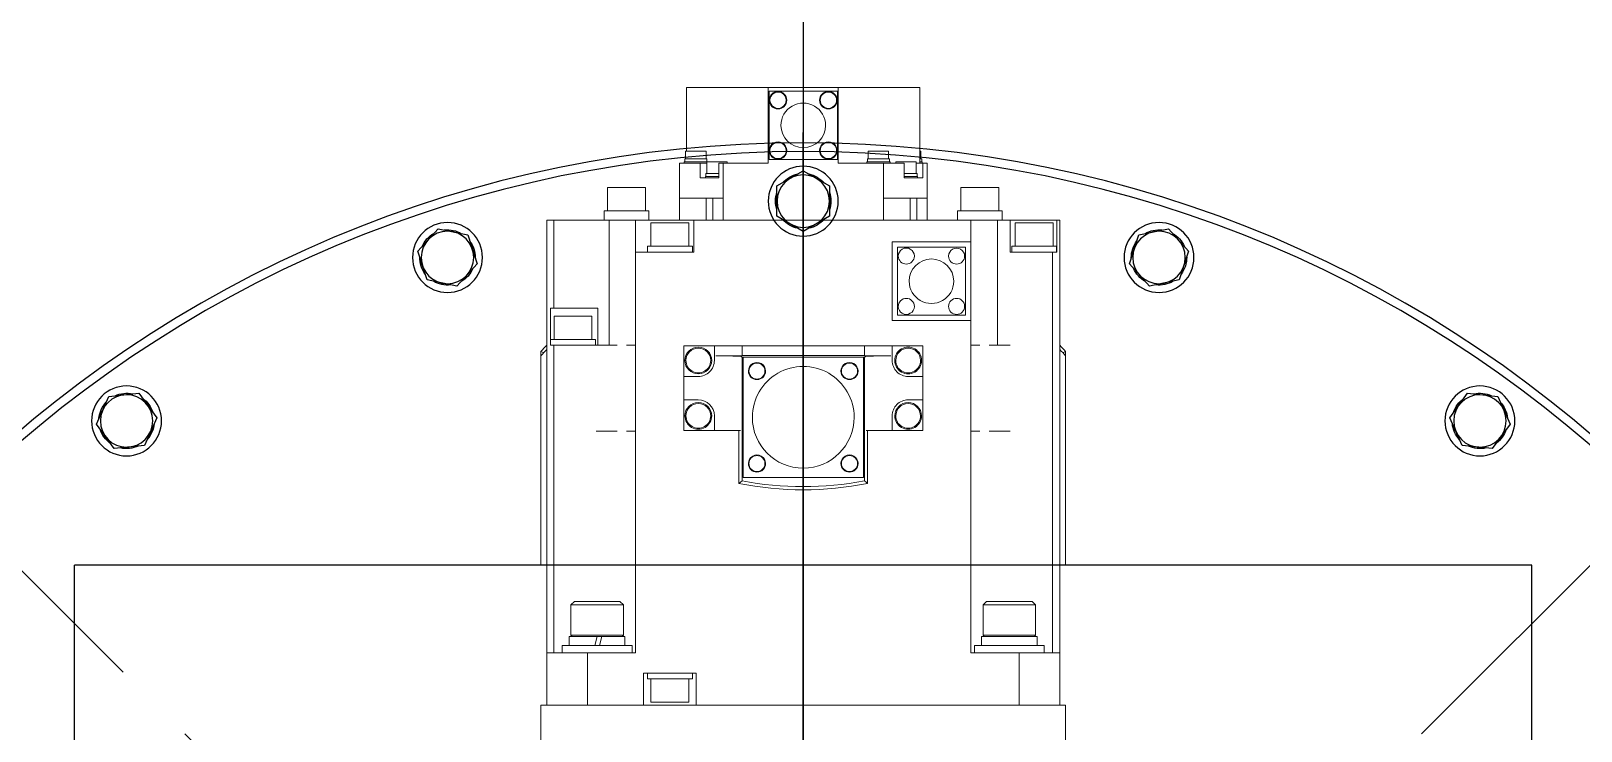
# Model space of a CAD drawing. Header units: millimetres. Extents: x 163705 to 1616509, y 81827 to 302547.
# Drawn here: x 597040 to 597571, y 153304 to 153544 of the extents above; entities that cross this region are included whole.
import ezdxf

# ---------------------------------------------------------------- set-up
doc = ezdxf.new("R2010")
doc.units = ezdxf.units.MM
doc.header["$LTSCALE"] = 10
doc.linetypes.add('ACAD_ISO02W100', pattern=[15, 12, -3])
for name, color, linetype, lineweight in [('1-文本', 4, 'Continuous', 0), ('1-标注', 3, 'Continuous', 0), ('1-虚线', 8, 'ACAD_ISO02W100', 0)]:
    doc.layers.add(name, color=color, linetype=linetype, lineweight=lineweight)

# ---------------------------------------------------------------- blocks, each defined once
blk = doc.blocks.new('A$Cf96f6bcf')
at = {"layer": '1-文本', "lineweight": -2}
blk.add_lwpolyline([(-15.9, 8.89), (-21.09, -0.11), (-15.9, -9.11), (-5.51, -9.11), (-0.31, -0.11), (-5.51, 8.89)], close=True, dxfattribs=at)
blk.add_circle((-10.7, -0.11), 12, dxfattribs=at)
for start, end in [(131.3283, 168.6717), (71.3283, 108.6717), (11.3283, 48.6717), (191.3283, 228.6717), (311.3283, 348.6717), (251.3283, 288.6717)]:
    blk.add_arc((-10.7, -0.11), 9.5, start, end, dxfattribs=at)
blk = doc.blocks.new('*X42')
at = {"layer": '1-文本', "lineweight": -2}
blk.add_circle((0, 0), 9, dxfattribs=at)
at = {"layer": '1-文本', "lineweight": -2, "rotation": 341.9999999999995}
blk.add_blockref('A$Cf96f6bcf', (10.21, -3.2), dxfattribs=at)
blk = doc.blocks.new('*X41')
at = {"layer": '1-文本', "lineweight": -2}
for p, rotation in [((7305.29, -26873.96), 233.9999999999996), ((7361.39, -26984.07), 215.9999999999996), ((7380.73, -27106.14), 197.9999999999996), ((7361.39, -27228.2), 180), ((7305.29, -27338.31), 161.9999999999997)]:
    blk.add_blockref('*X42', p, dxfattribs=dict(at, rotation=rotation))
blk = doc.blocks.new('*X51')
at = {"ltscale": 2}
blk.add_line((83, 0), (418.5, 0), dxfattribs=at)
blk = doc.blocks.new('A$C2352ff67')
at = {"layer": '1-文本', "lineweight": -2}
for p, q in [((1967.18, 850.01), (2387.18, 850.01)), ((2387.18, 850.01), (2387.18, 349.99)), ((1967.18, 349.99), (2387.18, 349.99))]:
    blk.add_line(p, q, dxfattribs=at)
for radius in [415, 412]:
    blk.add_circle((2117.18, 600), radius, dxfattribs=at)
at = {"layer": '1-标注'}
for points in [[(2325.98, 690), (2339.18, 690), (2339.18, 688.97), (2339.18, 686.05), (2339.18, 681.67), (2339.18, 676.5), (2339.18, 523.5), (2339.18, 518.33), (2339.18, 513.95), (2339.18, 511.03), (2339.18, 510), (2325.98, 510, -0.414705), (2324.19, 511.8), (2324.19, 512.69), (2324.19, 515.22), (2324.19, 519.02), (2324.19, 523.5), (2324.19, 676.5), (2324.19, 680.98), (2324.19, 684.77), (2324.19, 687.31), (2324.19, 688.2, -0.414443)], [(2476.06, 655.38, 0.99981), (2476.06, 649.88, 0.99966)], [(2493.32, 655.38, 0.99966), (2493.32, 649.88, 1.000467)], [(2484.69, 636.35, 0.999988), (2484.69, 651.65, 1.000042)], [(2438.49, 640.6, 1.000413), (2438.49, 631.4, 0.99993)], [(2438.49, 631.75, 0.999485), (2438.49, 640.25, 1.000008)], [(2457.49, 640.6, 1.00002), (2457.49, 631.4, 1.00002)], [(2457.49, 631.75, 0.999583), (2457.49, 640.25, 1.000008)], [(2476.06, 632.62, 0.999988), (2476.06, 638.12, 1.000139)], [(2493.32, 632.62, 1.000796), (2493.32, 638.12, 0.999988)], [(2422.11, 618.83, 0.999729), (2422.11, 612.93, 1.000482)], [(2422.11, 613.12, 0.99981), (2422.11, 618.63, 0.99966)], [(2437.99, 582.54, 1.000113), (2437.99, 617.46, 0.999986)], [(2453.86, 618.83, 0.999729), (2453.86, 612.93, 1.000482)], [(2453.86, 613.12, 0.99981), (2453.86, 618.63, 0.99966)], [(2529.56, 611.58, 0.999729), (2529.56, 605.68, 1.000482)], [(2529.56, 605.83, 0.99989), (2529.56, 611.44, 0.999097)], [(2538.19, 607.65, 0.999988), (2538.19, 592.35, 1.000042)], [(2546.82, 605.68, 0.999729), (2546.82, 611.58, 0.999729)], [(2546.82, 611.43, 0.999742), (2546.82, 605.83, 0.999742)], [(2529.56, 594.32, 0.999831), (2529.56, 588.42, 1.000584)], [(2529.56, 594.17, 0.999527), (2529.56, 588.57, 1.00032)], [(2546.82, 594.32, 0.999831), (2546.82, 588.42, 0.999831)], [(2546.82, 588.57, 1.000172), (2546.82, 594.17, 1.000172)], [(2422.11, 587.07, 0.999729), (2422.11, 581.18, 1.000482)], [(2422.11, 581.37, 0.99981), (2422.11, 586.88, 0.99966)], [(2453.86, 587.07, 0.999729), (2453.86, 581.18, 1.000482)], [(2453.86, 586.87, 0.99966), (2453.86, 581.38, 0.99981)], [(2438.49, 568.6, 1.000217), (2438.49, 559.4, 0.999734)], [(2438.49, 559.75, 0.999485), (2438.49, 568.25, 1.000008)], [(2457.49, 559.4, 0.999824), (2457.49, 568.6, 0.999824)], [(2457.49, 559.75, 0.999583), (2457.49, 568.25, 1.000008)]]:
    blk.add_lwpolyline(points, format="xyb", close=True, dxfattribs=at)
for points in [[(2339.18, 688), (2357.18, 688), (2357.18, 681.32), (2357.18, 674.04)], [(2494.69, 671.54), (2496.69, 671.54), (2496.69, 672.57), (2496.69, 675.39), (2496.69, 679.24), (2496.69, 683.1), (2496.69, 685.91), (2496.69, 686.95), (2494.69, 686.95), (2494.69, 686.96), (2494.69, 686.97), (2505.69, 686.97), (2505.69, 687.74), (2505.69, 688), (2357.18, 688)], [(2387.18, 690), (2459.04, 690), (2460.56, 690), (2460.37, 689.5), (2460.18, 689)], [(2494.69, 685.57), (2494.69, 685.91), (2494.69, 686.24), (2494.69, 686.76), (2494.69, 686.95)], [(2505.69, 671), (2505.69, 672.07), (2505.69, 675), (2505.69, 679), (2505.69, 686.97)], [(2505.69, 666.62), (2505.69, 671), (2494.69, 671), (2494.69, 685.57), (2357.18, 685.57)], [(2357.18, 658.71), (2359.68, 658.71), (2359.68, 659.63), (2359.68, 662.23), (2359.68, 666.12), (2359.68, 670.71), (2359.68, 675.31), (2359.68, 679.2), (2359.68, 681.8), (2359.68, 682.71), (2357.18, 682.71)], [(2496.69, 672.74), (2504.69, 672.74), (2504.69, 673.62), (2504.69, 675.99), (2504.69, 679.24), (2504.69, 682.49), (2504.69, 684.87), (2504.69, 685.74), (2496.69, 685.74)], [(2359.68, 661.16), (2362.79, 661.16), (2362.79, 662.11), (2362.79, 664.76), (2362.79, 668.59), (2362.79, 672.84), (2362.79, 676.67), (2362.79, 679.32), (2362.79, 680.26), (2362.68, 680.26), (2359.68, 680.23)], [(2363.17, 679.71), (2362.79, 679.33)], [(2373.58, 661.71), (2374.79, 662.91), (2374.79, 663.96), (2374.79, 666.81), (2374.79, 670.71), (2374.79, 674.61), (2374.79, 677.47), (2374.79, 678.51), (2373.58, 679.71)], [(2471.19, 657.5), (2357.18, 657.5), (2357.18, 674.04), (2339.18, 674.04)], [(2433.19, 671.05), (2433.19, 667.1), (2433.19, 663.8)], [(2462.69, 663.8), (2462.69, 667.1), (2462.69, 671.05)], [(2505.69, 657.5), (2505.69, 662.23), (2505.69, 666.62), (2462.69, 666.62)], [(2505.69, 652.97), (2508.89, 652.97), (2508.89, 654), (2508.89, 656.8), (2508.89, 660.62), (2508.89, 664.45), (2508.89, 667.25), (2508.89, 668.27), (2505.69, 668.27)], [(2508.89, 654.12), (2516.89, 654.12), (2516.89, 654.99), (2516.89, 657.37), (2516.89, 660.62), (2516.89, 663.87), (2516.89, 666.25), (2516.89, 667.12), (2508.89, 667.12)], [(2362.79, 662.1), (2363.17, 661.71)], [(2433.19, 660.61), (2433.19, 658.31), (2433.19, 657.5)], [(2462.69, 657.5), (2462.69, 658.31), (2462.69, 660.61)], [(2498.19, 657.5), (2505.69, 657.5), (2505.69, 562.5), (2494.69, 562.5), (2494.69, 542.5), (2357.18, 542.5), (2357.18, 525.96), (2339.18, 525.96)], [(2443.99, 641), (2433.49, 641), (2433.49, 630.5)], [(2462.49, 630.5), (2462.49, 641), (2451.99, 641)], [(2505.69, 627.5), (2513.19, 627.5), (2513.19, 627.5), (2525.19, 627.5), (2525.19, 634.65), (2520.19, 634.65), (2520.19, 636.72), (2520.19, 638.07), (2520.19, 638.96), (2520.19, 641), (2525.19, 641), (2525.19, 642.5), (2513.19, 642.5), (2505.69, 642.5)], [(2513.19, 636.72), (2513.19, 638.07), (2513.19, 638.95), (2505.69, 638.95)], [(2513.19, 638.95), (2513.19, 642.5)], [(2520.69, 634.65), (2520.69, 637.85), (2520.69, 639.24), (2520.19, 639.24)], [(2520.69, 639.04), (2521.69, 639.04), (2521.69, 637.71), (2521.69, 634.65)], [(2521.69, 638.75), (2525.19, 638.75), (2525.19, 638.74), (2525.19, 638.74)], [(2521.69, 638.74), (2525.69, 638.74), (2525.69, 637.72), (2525.69, 635.24), (2525.69, 632.77), (2525.69, 631.74), (2525.19, 631.74)], [(2525.19, 638.75), (2525.19, 641)], [(2525.69, 640), (2525.69, 640.64), (2525.69, 640.86), (2525.19, 640.86)], [(2551.19, 612), (2551.19, 619.73), (2551.19, 626.58), (2551.19, 632.25), (2551.19, 636.49), (2551.19, 639.12), (2551.19, 640), (2525.19, 640)], [(2525.69, 640.66), (2526.69, 640.66), (2526.69, 640.49), (2526.69, 640)], [(2526.69, 640.36), (2529.29, 640.36), (2529.29, 640.27), (2529.29, 640)], [(2505.69, 636.72), (2513.19, 636.72), (2513.19, 627.5)], [(2458.65, 621), (2458.92, 621.54), (2458.98, 622.26), (2459.02, 624.13), (2459.05, 626.85), (2459.07, 630.03), (2459.07, 621), (2462.49, 621), (2462.49, 579), (2459.07, 579), (2459.07, 569.97), (2459.05, 573.16), (2459.02, 575.88), (2458.98, 577.74), (2458.92, 578.46), (2458.65, 579), (2416.19, 579), (2415.75, 578.46), (2415.3, 577.93), (2432.49, 577.93), (2432.49, 577.93), (2433.49, 577.93)], [(2525.19, 629.81), (2525.69, 629.81), (2525.69, 628.64), (2525.69, 625.81), (2525.69, 622.98), (2525.69, 621.81), (2525.19, 621.81)], [(2525.69, 629.61), (2526.69, 629.61), (2526.69, 628.5), (2526.69, 625.81), (2526.69, 623.12), (2526.69, 622.01), (2525.69, 622.01)], [(2526.69, 629.31), (2529.29, 629.31), (2529.29, 628.29), (2529.29, 625.81), (2529.29, 623.34), (2529.29, 622.31), (2526.69, 622.31)], [(2525.19, 572.5), (2525.19, 588), (2551.19, 588), (2551.19, 612), (2525.19, 612), (2525.19, 627.5)], [(2433.49, 622.07), (2432.49, 622.07), (2432.49, 622.07), (2415.3, 622.07), (2415.75, 621.54), (2416.19, 621), (2458.65, 621), (2458.65, 579)], [(2459.19, 621), (2459.19, 579)], [(2529.29, 560), (2551.19, 560), (2551.19, 560.89), (2551.19, 563.51), (2551.19, 567.75), (2551.19, 573.42), (2551.19, 580.27), (2551.19, 588)], [(2433.49, 569.5), (2433.49, 559), (2443.99, 559)], [(2451.99, 559), (2462.49, 559), (2462.49, 569.5)], [(2525.19, 566.93), (2525.19, 564.65), (2520.19, 564.65), (2520.19, 566.71), (2520.19, 567.6), (2520.19, 568.96), (2520.19, 571), (2525.19, 571), (2525.19, 572.5), (2513.19, 572.5), (2513.19, 572.49), (2505.69, 572.49)], [(2505.69, 568.95), (2513.19, 568.95), (2513.19, 572.49)], [(2520.19, 566.43), (2520.69, 566.43), (2520.69, 567.81), (2520.69, 571)], [(2521.69, 571), (2521.69, 567.95), (2521.69, 566.63), (2520.69, 566.63)], [(2525.19, 573.93), (2525.69, 573.93), (2525.69, 572.91), (2525.69, 570.43), (2525.69, 567.96), (2525.69, 566.93), (2521.69, 566.93)], [(2513.19, 568.95), (2513.19, 567.6), (2513.19, 566.71), (2505.69, 566.71)], [(2525.19, 564.65), (2525.19, 557.5), (2513.19, 557.5), (2505.69, 557.5)], [(2513.19, 557.5), (2513.19, 566.71)], [(2525.69, 566.93), (2525.69, 565.2), (2525.69, 562.5), (2525.69, 560.09), (2525.69, 559.14), (2525.19, 559.14)], [(2525.69, 566.94), (2526.69, 566.94), (2526.69, 565.83), (2526.69, 563.14), (2526.69, 560.45), (2526.69, 559.34), (2525.69, 559.34)], [(2526.69, 566.64), (2529.29, 566.64), (2529.29, 565.61), (2529.29, 563.14), (2529.29, 560.66), (2529.29, 559.64), (2526.69, 559.64)], [(2339.18, 563.25), (2350.18, 563.25), (2350.18, 545.25), (2339.18, 545.25)], [(2348.18, 560.75), (2340.18, 560.75), (2340.18, 559.88), (2340.18, 557.5), (2340.18, 554.25), (2340.18, 551), (2340.18, 548.62), (2340.18, 547.75), (2348.18, 547.75)], [(2350.18, 561.95), (2348.18, 561.95), (2348.18, 560.92), (2348.18, 558.1), (2348.18, 554.25), (2348.18, 550.4), (2348.18, 547.58), (2348.18, 546.55), (2350.18, 546.55)], [(2494.69, 542.5), (2505.69, 542.5), (2505.69, 554.5), (2505.69, 558.5), (2505.69, 561.43), (2505.69, 562.5)], [(2494.69, 546.55), (2496.69, 546.55), (2496.69, 547.58), (2496.69, 550.4), (2496.69, 554.25), (2496.69, 558.1), (2496.69, 560.92), (2496.69, 561.95), (2494.69, 561.95)], [(2496.69, 547.75), (2504.69, 547.75), (2504.69, 548.62), (2504.69, 551), (2504.69, 554.25), (2504.69, 557.5), (2504.69, 559.88), (2504.69, 560.75), (2496.69, 560.75)], [(2433.19, 542.5), (2433.19, 541.69), (2433.19, 539.39)], [(2462.69, 539.39), (2462.69, 541.69), (2462.69, 542.5)], [(2505.69, 542.5), (2505.69, 537.77), (2505.69, 533.38), (2462.69, 533.38)], [(2505.69, 531.73), (2508.89, 531.73), (2508.89, 532.75), (2508.89, 535.55), (2508.89, 539.38), (2508.89, 543.2), (2508.89, 546), (2508.89, 547.03), (2505.69, 547.03)], [(2508.89, 532.88), (2516.89, 532.88), (2516.89, 533.75), (2516.89, 536.13), (2516.89, 539.38), (2516.89, 542.63), (2516.89, 545.01), (2516.89, 545.88), (2508.89, 545.88)], [(2357.18, 517.29), (2359.68, 517.29), (2359.68, 518.2), (2359.68, 520.8), (2359.68, 524.7), (2359.68, 529.29), (2359.68, 533.88), (2359.68, 537.77), (2359.68, 540.37), (2359.68, 541.29), (2357.18, 541.29)], [(2359.68, 530.09), (2362.79, 530.92), (2362.79, 534.98), (2362.79, 537.82), (2362.79, 538.84), (2359.68, 538.84)], [(2363.17, 538.29), (2362.79, 537.9)], [(2373.58, 520.29), (2374.79, 521.49), (2374.79, 522.53), (2374.79, 525.39), (2374.79, 529.29), (2374.79, 533.19), (2374.79, 536.04), (2374.79, 537.09), (2373.58, 538.29)], [(2357.18, 514.43), (2462.69, 514.43), (2462.69, 528.95), (2462.69, 532.9), (2462.69, 536.2)], [(2433.19, 536.2), (2433.19, 532.9), (2433.19, 528.95)], [(2505.69, 533.38), (2505.69, 514.43), (2475.44, 514.43), (2475.44, 529.5), (2462.69, 529.5)], [(2359.68, 519.74), (2362.79, 519.74), (2362.79, 521.02), (2362.79, 524.53), (2362.79, 529.32), (2359.68, 528.48)], [(2362.79, 530.92), (2362.79, 530.12), (2362.79, 529.32)], [(2475.44, 514.43), (2475.44, 513.78), (2475.44, 513.23), (2462.69, 513.23), (2462.69, 513.27), (2462.69, 513.3), (2464.69, 513.3), (2464.69, 514.33), (2464.69, 517.15), (2464.69, 521), (2464.69, 524.85), (2464.69, 527.67), (2464.69, 528.7), (2462.69, 528.7)], [(2464.69, 514.5), (2472.69, 514.5), (2472.69, 515.37), (2472.69, 517.75), (2472.69, 521), (2472.69, 524.25), (2472.69, 526.63), (2472.69, 527.5), (2464.69, 527.5)], [(2339.18, 512), (2357.18, 512), (2357.18, 518.68), (2357.18, 525.96)], [(2362.79, 520.67), (2363.17, 520.29)], [(2357.18, 512), (2505.69, 512), (2505.69, 512.61), (2505.69, 514.43)], [(2460.18, 511), (2460.37, 510.5), (2460.56, 510), (2459.04, 510), (2387.18, 510)], [(2462.69, 513.3), (2462.69, 513.49), (2462.69, 514.05), (2462.69, 514.24), (2462.69, 514.43)]]:
    blk.add_lwpolyline(points, dxfattribs=at)
for points in [[(2363.17, 661.71), (2373.58, 661.71), (2373.58, 662.6), (2373.58, 665.1), (2373.58, 668.71), (2373.58, 672.72), (2373.58, 676.32), (2373.58, 678.82), (2373.58, 679.71), (2363.17, 679.71), (2363.17, 678.82), (2363.17, 676.32), (2363.17, 672.72), (2363.17, 668.71), (2363.17, 665.1), (2363.17, 662.6)], [(2471.19, 657.5), (2498.19, 657.5), (2498.19, 630.5), (2471.19, 630.5)], [(2472.99, 632.3), (2496.39, 632.3), (2496.39, 655.7), (2472.99, 655.7)], [(2417.35, 620.63), (2458.62, 620.63), (2458.62, 579.36), (2417.35, 579.36)], [(2549.89, 588.3), (2526.49, 588.3), (2526.49, 611.7), (2549.89, 611.7)], [(2373.58, 520.29), (2373.58, 521.49), (2373.58, 524.79), (2373.58, 529.29), (2373.58, 533.79), (2373.58, 537.08), (2373.58, 538.29), (2363.17, 538.29), (2363.17, 537.08), (2363.17, 533.79), (2363.17, 529.29), (2363.17, 524.79), (2363.17, 521.49), (2363.17, 520.29)]]:
    blk.add_lwpolyline(points, close=True, dxfattribs=at)
for points in [[(2462.49, 621), (2462.49, 630.5), (2457.49, 630.5, -0.414443), (2451.99, 636), (2451.99, 641), (2443.99, 641), (2443.99, 636, -0.414357), (2438.49, 630.5), (2433.49, 630.5), (2433.49, 630.03), (2433.49, 625.86), (2433.49, 622.77), (2433.49, 621.54)], [(2433.49, 578.46), (2433.49, 577.23), (2433.49, 574.13), (2433.49, 569.97), (2433.49, 569.5), (2438.49, 569.5, -0.414165), (2443.99, 564), (2443.99, 559), (2451.99, 559), (2451.99, 564, -0.414251), (2457.49, 569.5), (2462.49, 569.5), (2462.49, 579)]]:
    blk.add_lwpolyline(points, format="xyb", dxfattribs=at)
for centre, radius, start, end in [((2383.09, 602.13), 116.15, 47.6774, 49.1626), ((2378.7, 597.25), 123.71, 47.1897, 48.5696), ((2525.51, 600), 112.4, 168.6746, 191.3254), ((2525.43, 600), 111.24, 169.1181, 190.8819), ((2529.56, 608.63), 3, 90.0054, 269.9946), ((2529.56, 608.63), 3, 269.9709, 90.0291), ((2546.82, 608.63), 3, 90.0054, 269.9946), ((2546.82, 608.63), 3, 270.0054, 89.9946), ((2529.56, 591.37), 3, 90.0054, 269.9946), ((2529.56, 591.37), 3, 269.9709, 90.0291), ((2546.82, 591.37), 3, 90.0054, 269.9946), ((2546.82, 591.37), 3, 270.0054, 89.9946), ((2382.93, 597.93), 116.3, 310.878, 312.3623), ((2385.22, 595.42), 113.9, 311.4107, 312.9104)]:
    blk.add_arc(centre, radius, start, end, dxfattribs=at)
at = {"ltscale": 2}
blk.add_blockref('*X51', (2117.18, 600), dxfattribs=at)
at = {"layer": '1-文本', "lineweight": -2}
blk.add_blockref('*X41', (-4868.55, 27706.14), dxfattribs=at)
blk = doc.blocks.new('A$C285bc443')
at = {"layer": '1-虚线'}
blk.add_lwpolyline([(2418.33, 1273.9), (721.27, -423.15), (2418.33, -2120.21, -2.414214)], format="xyb", close=True, dxfattribs=at)
at = {"xscale": -1, "rotation": 180}
blk.add_blockref('A$C2352ff67', (-1395.91, 176.85), dxfattribs=at)

msp = doc.modelspace()

# ---------------------------------------------------------------- linework, layer by layer
msp.add_line((597304.592, 155458.424), (597304.592, 150509.632))

# ---------------------------------------------------------------- block references
at = {"rotation": 90}
msp.add_blockref('A$C285bc443', (596881.44, 152369.206), dxfattribs=at)

doc.saveas('drawing.dxf')
